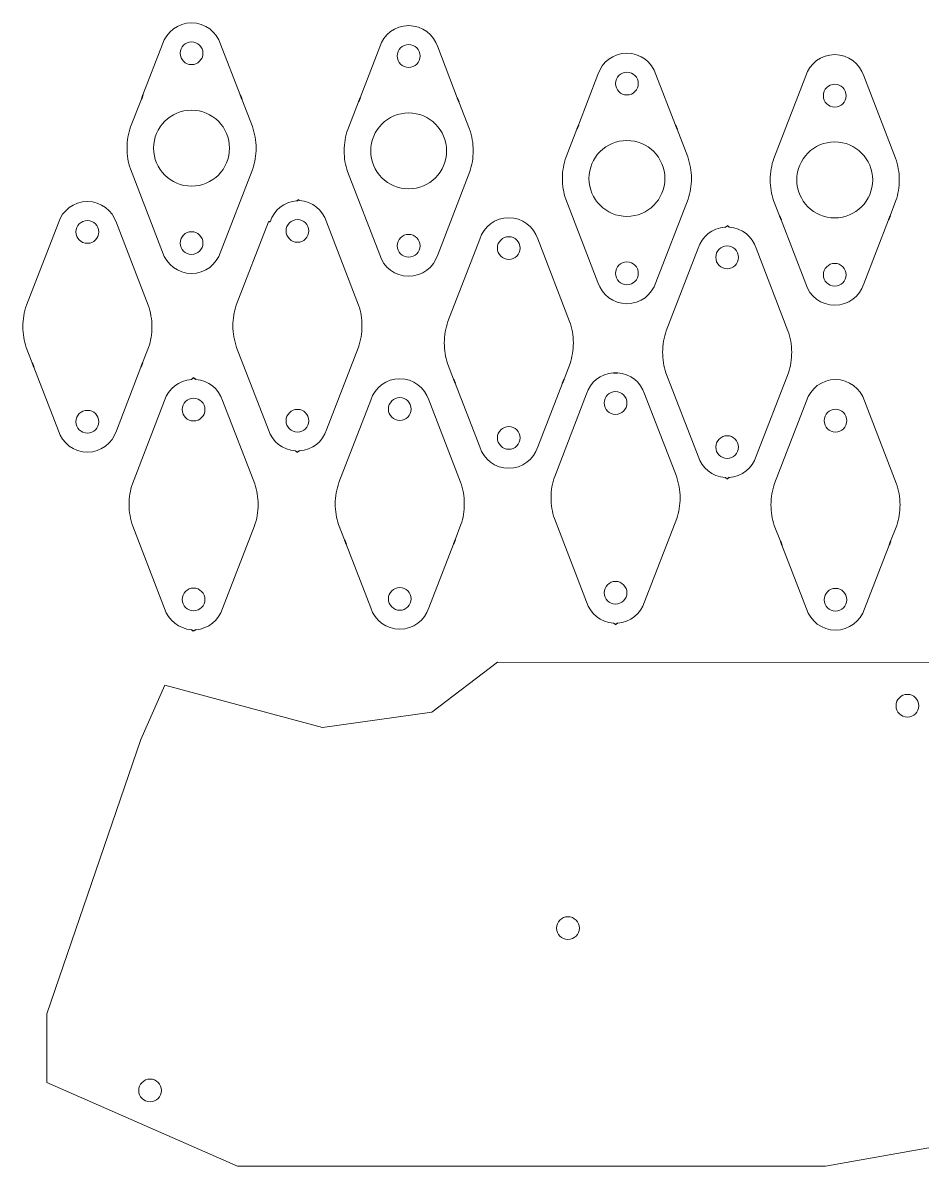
# Model space of a CAD drawing. Header units: inches. Extents: x 645 to 904, y 1204 to 1560.
# Drawn here: x 644.8 to 763.2, y 1407.3 to 1557.9 of the extents above; entities that cross this region are included whole.
import ezdxf

# ---------------------------------------------------------------- set-up
doc = ezdxf.new("R2010")
doc.units = ezdxf.units.IN
doc.header["$MEASUREMENT"] = 0
doc.layers.add('Layer 18', color=7, linetype='Continuous')
doc.layers.add('Layer 19', color=7, linetype='Continuous')

# ---------------------------------------------------------------- blocks, each defined once
blk = doc.blocks.new('block 64')
at = {"layer": 'Layer 19', "lineweight": 0}
blk.add_lwpolyline([(716.79, 1518.61), (712.59, 1529.46)], dxfattribs=at)
for points, knots in [([(712.59, 1529.46), (712.09, 1531.08), (710.57, 1532.26), (708.78, 1532.26), (706.98, 1532.26), (705.46, 1531.08), (704.96, 1529.45), (704.96, 1529.45), (700.76, 1518.59), (700.76, 1518.59), (700.45, 1517.7), (700.28, 1516.75), (700.28, 1515.76), (700.28, 1514.81), (700.43, 1513.9), (700.72, 1513.05), (700.72, 1513.05), (701.51, 1511.01), (701.51, 1511.01)], [0, 0, 0, 0, 1, 1, 1, 2, 2, 2, 3, 3, 3, 4, 4, 4, 5, 5, 5, 6, 6, 6, 6]), ([(707.28, 1528.26), (707.28, 1527.43), (707.95, 1526.76), (708.78, 1526.76), (709.6, 1526.76), (710.28, 1527.43), (710.28, 1528.26), (710.28, 1529.09), (709.6, 1529.76), (708.78, 1529.76), (707.95, 1529.76), (707.28, 1529.09), (707.28, 1528.26)], [0, 0, 0, 0, 1, 1, 1, 2, 2, 2, 3, 3, 3, 4, 4, 4, 4]), ([(716.79, 1518.61), (717.1, 1517.72), (717.28, 1516.76), (717.28, 1515.76), (717.28, 1514.81), (717.12, 1513.9), (716.84, 1513.05), (716.84, 1513.05), (716.05, 1511.01), (716.05, 1511.01)], [0, 0, 0, 0, 1, 1, 1, 2, 2, 2, 3, 3, 3, 3]), ([(701.72, 1510.46), (701.72, 1510.46), (704.96, 1502.07), (704.96, 1502.07), (705.46, 1500.44), (706.98, 1499.26), (708.78, 1499.26), (710.57, 1499.26), (712.09, 1500.44), (712.59, 1502.07), (712.59, 1502.07), (715.83, 1510.46), (715.83, 1510.46)], [0, 0, 0, 0, 1, 1, 1, 2, 2, 2, 3, 3, 3, 4, 4, 4, 4]), ([(710.28, 1503.26), (710.28, 1504.09), (709.6, 1504.76), (708.78, 1504.76), (707.95, 1504.76), (707.28, 1504.09), (707.28, 1503.26), (707.28, 1502.43), (707.95, 1501.76), (708.78, 1501.76), (709.6, 1501.76), (710.28, 1502.43), (710.28, 1503.26)], [0, 0, 0, 0, 1, 1, 1, 2, 2, 2, 3, 3, 3, 4, 4, 4, 4])]:
    blk.add_open_spline(points, degree=3, knots=knots, dxfattribs=at)
blk = doc.blocks.new('block 65')
at = {"layer": 'Layer 19', "lineweight": 0}
blk.add_lwpolyline([(661.28, 1520.74), (657.09, 1531.58)], dxfattribs=at)
for points, knots in [([(657.09, 1531.58), (656.58, 1533.21), (655.06, 1534.39), (653.27, 1534.39), (651.48, 1534.39), (649.96, 1533.21), (649.45, 1531.58), (649.45, 1531.58), (645.25, 1520.72), (645.25, 1520.72), (644.94, 1519.83), (644.77, 1518.88), (644.77, 1517.89), (644.77, 1516.94), (644.93, 1516.03), (645.21, 1515.18), (645.21, 1515.18), (646, 1513.14), (646, 1513.14)], [0, 0, 0, 0, 1, 1, 1, 2, 2, 2, 3, 3, 3, 4, 4, 4, 5, 5, 5, 6, 6, 6, 6]), ([(651.77, 1530.39), (651.77, 1529.56), (652.44, 1528.89), (653.27, 1528.89), (654.1, 1528.89), (654.77, 1529.56), (654.77, 1530.39), (654.77, 1531.22), (654.1, 1531.89), (653.27, 1531.89), (652.44, 1531.89), (651.77, 1531.22), (651.77, 1530.39)], [0, 0, 0, 0, 1, 1, 1, 2, 2, 2, 3, 3, 3, 4, 4, 4, 4]), ([(661.28, 1520.74), (661.6, 1519.85), (661.77, 1518.89), (661.77, 1517.89), (661.77, 1516.94), (661.62, 1516.03), (661.33, 1515.18), (661.33, 1515.18), (660.55, 1513.14), (660.55, 1513.14)], [0, 0, 0, 0, 1, 1, 1, 2, 2, 2, 3, 3, 3, 3]), ([(646.21, 1512.59), (646.21, 1512.59), (649.45, 1504.2), (649.45, 1504.2), (649.96, 1502.57), (651.48, 1501.39), (653.27, 1501.39), (655.06, 1501.39), (656.58, 1502.57), (657.09, 1504.19), (657.09, 1504.19), (660.33, 1512.59), (660.33, 1512.59)], [0, 0, 0, 0, 1, 1, 1, 2, 2, 2, 3, 3, 3, 4, 4, 4, 4]), ([(654.77, 1505.39), (654.77, 1506.22), (654.1, 1506.89), (653.27, 1506.89), (652.44, 1506.89), (651.77, 1506.22), (651.77, 1505.39), (651.77, 1504.56), (652.44, 1503.89), (653.27, 1503.89), (654.1, 1503.89), (654.77, 1504.56), (654.77, 1505.39)], [0, 0, 0, 0, 1, 1, 1, 2, 2, 2, 3, 3, 3, 4, 4, 4, 4])]:
    blk.add_open_spline(points, degree=3, knots=knots, dxfattribs=at)
blk = doc.blocks.new('block 66')
at = {"layer": 'Layer 19', "lineweight": 0}
blk.add_lwpolyline([(702.43, 1497.41), (698.24, 1508.26)], dxfattribs=at)
for points, knots in [([(698.24, 1508.26), (697.73, 1509.88), (696.21, 1511.06), (694.42, 1511.06), (692.63, 1511.06), (691.11, 1509.88), (690.6, 1508.25), (690.6, 1508.25), (686.4, 1497.39), (686.4, 1497.39), (686.09, 1496.5), (685.92, 1495.55), (685.92, 1494.56), (685.92, 1493.61), (686.08, 1492.7), (686.36, 1491.85), (686.36, 1491.85), (687.14, 1489.83), (687.14, 1489.83)], [0, 0, 0, 0, 1, 1, 1, 2, 2, 2, 3, 3, 3, 4, 4, 4, 5, 5, 5, 6, 6, 6, 6]), ([(692.92, 1507.06), (692.92, 1506.23), (693.59, 1505.56), (694.42, 1505.56), (695.25, 1505.56), (695.92, 1506.23), (695.92, 1507.06), (695.92, 1507.89), (695.25, 1508.56), (694.42, 1508.56), (693.59, 1508.56), (692.92, 1507.89), (692.92, 1507.06)], [0, 0, 0, 0, 1, 1, 1, 2, 2, 2, 3, 3, 3, 4, 4, 4, 4]), ([(702.43, 1497.41), (702.75, 1496.52), (702.92, 1495.56), (702.92, 1494.56), (702.92, 1493.61), (702.77, 1492.7), (702.48, 1491.85), (702.48, 1491.85), (701.7, 1489.83), (701.7, 1489.83)], [0, 0, 0, 0, 1, 1, 1, 2, 2, 2, 3, 3, 3, 3]), ([(687.36, 1489.28), (687.36, 1489.28), (690.6, 1480.87), (690.6, 1480.87), (691.11, 1479.24), (692.63, 1478.06), (694.42, 1478.06), (696.21, 1478.06), (697.73, 1479.24), (698.24, 1480.87), (698.24, 1480.87), (701.49, 1489.28), (701.49, 1489.28)], [0, 0, 0, 0, 1, 1, 1, 2, 2, 2, 3, 3, 3, 4, 4, 4, 4]), ([(695.92, 1482.06), (695.92, 1482.89), (695.25, 1483.56), (694.42, 1483.56), (693.59, 1483.56), (692.92, 1482.89), (692.92, 1482.06), (692.92, 1481.23), (693.59, 1480.56), (694.42, 1480.56), (695.25, 1480.56), (695.92, 1481.23), (695.92, 1482.06)], [0, 0, 0, 0, 1, 1, 1, 2, 2, 2, 3, 3, 3, 4, 4, 4, 4])]:
    blk.add_open_spline(points, degree=3, knots=knots, dxfattribs=at)
blk = doc.blocks.new('block 67')
at = {"layer": 'Layer 19', "lineweight": 0}
blk.add_lwpolyline([(759.73, 1540.09), (755.53, 1550.93)], dxfattribs=at)
for points, knots in [([(755.53, 1550.93), (755.02, 1552.56), (753.51, 1553.74), (751.71, 1553.74), (749.92, 1553.74), (748.4, 1552.56), (747.89, 1550.93), (747.89, 1550.93), (743.7, 1540.07), (743.7, 1540.07), (743.38, 1539.18), (743.21, 1538.23), (743.21, 1537.24), (743.21, 1536.29), (743.37, 1535.38), (743.65, 1534.53), (743.65, 1534.53), (744.43, 1532.52), (744.43, 1532.52)], [0, 0, 0, 0, 1, 1, 1, 2, 2, 2, 3, 3, 3, 4, 4, 4, 5, 5, 5, 6, 6, 6, 6]), ([(750.21, 1548.33), (750.21, 1547.5), (750.88, 1546.83), (751.71, 1546.83), (752.54, 1546.83), (753.21, 1547.5), (753.21, 1548.33), (753.21, 1549.16), (752.54, 1549.83), (751.71, 1549.83), (750.88, 1549.83), (750.21, 1549.16), (750.21, 1548.33)], [0, 0, 0, 0, 1, 1, 1, 2, 2, 2, 3, 3, 3, 4, 4, 4, 4]), ([(751.71, 1532.24), (748.95, 1532.24), (746.71, 1534.48), (746.71, 1537.24), (746.71, 1540), (748.95, 1542.24), (751.71, 1542.24), (754.48, 1542.24), (756.71, 1540), (756.71, 1537.24), (756.71, 1534.48), (754.48, 1532.24), (751.71, 1532.24)], [0, 0, 0, 0, 1, 1, 1, 2, 2, 2, 3, 3, 3, 4, 4, 4, 4]), ([(759.73, 1540.09), (760.04, 1539.2), (760.21, 1538.24), (760.21, 1537.24), (760.21, 1536.29), (760.06, 1535.38), (759.77, 1534.53), (759.77, 1534.53), (759, 1532.52), (759, 1532.52)], [0, 0, 0, 0, 1, 1, 1, 2, 2, 2, 3, 3, 3, 3]), ([(744.64, 1531.97), (744.64, 1531.97), (747.89, 1523.55), (747.89, 1523.55), (748.4, 1521.92), (749.92, 1520.74), (751.71, 1520.74), (753.51, 1520.74), (755.02, 1521.92), (755.53, 1523.54), (755.53, 1523.54), (758.78, 1531.97), (758.78, 1531.97)], [0, 0, 0, 0, 1, 1, 1, 2, 2, 2, 3, 3, 3, 4, 4, 4, 4]), ([(750.21, 1524.74), (750.21, 1523.91), (750.88, 1523.24), (751.71, 1523.24), (752.54, 1523.24), (753.21, 1523.91), (753.21, 1524.74), (753.21, 1525.57), (752.54, 1526.24), (751.71, 1526.24), (750.88, 1526.24), (750.21, 1525.57), (750.21, 1524.74)], [0, 0, 0, 0, 1, 1, 1, 2, 2, 2, 3, 3, 3, 4, 4, 4, 4])]:
    blk.add_open_spline(points, degree=3, knots=knots, dxfattribs=at)
blk = doc.blocks.new('block 68')
at = {"layer": 'Layer 19', "lineweight": 0}
for points in [[(677.12, 1531.72), (672.88, 1520.73)], [(672.93, 1515.18), (677.12, 1504.33)]]:
    blk.add_lwpolyline(points, dxfattribs=at)
for points in [[(680.87, 1534.5), (679.2, 1534.39), (677.81, 1533.25), (677.33, 1531.71)], [(680.67, 1501.54), (679, 1501.65), (677.61, 1502.79), (677.12, 1504.33)]]:
    blk.add_open_spline(points, degree=3, dxfattribs=at)
for points, knots in [([(681.22, 1501.54), (682.89, 1501.65), (684.28, 1502.79), (684.76, 1504.34), (684.76, 1504.34), (688.96, 1515.2), (688.96, 1515.2), (689.27, 1516.08), (689.44, 1517.03), (689.44, 1518.02), (689.44, 1518.97), (689.29, 1519.88), (689, 1520.73), (689, 1520.73), (684.76, 1531.71), (684.76, 1531.71), (684.28, 1533.26), (682.89, 1534.4), (681.22, 1534.51)], [0, 0, 0, 0, 1, 1, 1, 2, 2, 2, 3, 3, 3, 4, 4, 4, 5, 5, 5, 6, 6, 6, 6]), ([(682.44, 1530.53), (682.44, 1531.35), (681.77, 1532.02), (680.94, 1532.02), (680.12, 1532.02), (679.44, 1531.35), (679.44, 1530.53), (679.44, 1529.7), (680.12, 1529.02), (680.94, 1529.02), (681.77, 1529.02), (682.44, 1529.7), (682.44, 1530.53)], [0, 0, 0, 0, 1, 1, 1, 2, 2, 2, 3, 3, 3, 4, 4, 4, 4]), ([(672.88, 1520.73), (672.6, 1519.88), (672.44, 1518.97), (672.44, 1518.02), (672.44, 1517.03), (672.62, 1516.07), (672.93, 1515.18)], [0, 0, 0, 0, 1, 1, 1, 2, 2, 2, 2]), ([(682.44, 1505.52), (682.44, 1506.35), (681.77, 1507.02), (680.94, 1507.02), (680.12, 1507.02), (679.44, 1506.35), (679.44, 1505.52), (679.44, 1504.7), (680.12, 1504.02), (680.94, 1504.02), (681.77, 1504.02), (682.44, 1504.7), (682.44, 1505.52)], [0, 0, 0, 0, 1, 1, 1, 2, 2, 2, 3, 3, 3, 4, 4, 4, 4])]:
    blk.add_open_spline(points, degree=3, knots=knots, dxfattribs=at)
blk = doc.blocks.new('block 70')
at = {"layer": 'Layer 19', "lineweight": 0}
blk.add_lwpolyline([(699.41, 1527.37), (703.65, 1538.35)], dxfattribs=at)
for points, knots in [([(701.99, 1548.07), (701.99, 1548.07), (699.41, 1554.76), (699.41, 1554.76), (698.9, 1556.38), (697.38, 1557.56), (695.59, 1557.56), (693.79, 1557.56), (692.28, 1556.38), (691.77, 1554.75), (691.77, 1554.75), (689.19, 1548.07), (689.19, 1548.07)], [0, 0, 0, 0, 1, 1, 1, 2, 2, 2, 3, 3, 3, 4, 4, 4, 4]), ([(694.09, 1553.56), (694.09, 1552.73), (694.76, 1552.06), (695.59, 1552.06), (696.42, 1552.06), (697.09, 1552.73), (697.09, 1553.56), (697.09, 1554.39), (696.42, 1555.06), (695.59, 1555.06), (694.76, 1555.06), (694.09, 1554.39), (694.09, 1553.56)], [0, 0, 0, 0, 1, 1, 1, 2, 2, 2, 3, 3, 3, 4, 4, 4, 4]), ([(699.41, 1527.37), (698.9, 1525.74), (697.38, 1524.56), (695.59, 1524.56), (693.79, 1524.56), (692.28, 1525.74), (691.77, 1527.37), (691.77, 1527.37), (687.53, 1538.35), (687.53, 1538.35), (687.24, 1539.2), (687.09, 1540.11), (687.09, 1541.06), (687.09, 1542.05), (687.26, 1543), (687.57, 1543.89), (687.57, 1543.89), (688.97, 1547.52), (688.97, 1547.52)], [0, 0, 0, 0, 1, 1, 1, 2, 2, 2, 3, 3, 3, 4, 4, 4, 5, 5, 5, 6, 6, 6, 6]), ([(703.65, 1538.35), (703.93, 1539.2), (704.09, 1540.11), (704.09, 1541.06), (704.09, 1542.06), (703.92, 1543.02), (703.6, 1543.91), (703.6, 1543.91), (702.21, 1547.52), (702.21, 1547.52)], [0, 0, 0, 0, 1, 1, 1, 2, 2, 2, 3, 3, 3, 3]), ([(695.59, 1536.06), (692.83, 1536.06), (690.59, 1538.3), (690.59, 1541.06), (690.59, 1543.82), (692.83, 1546.06), (695.59, 1546.06), (698.35, 1546.06), (700.59, 1543.82), (700.59, 1541.06), (700.59, 1538.3), (698.35, 1536.06), (695.59, 1536.06)], [0, 0, 0, 0, 1, 1, 1, 2, 2, 2, 3, 3, 3, 4, 4, 4, 4]), ([(694.09, 1528.56), (694.09, 1527.73), (694.76, 1527.06), (695.59, 1527.06), (696.42, 1527.06), (697.09, 1527.73), (697.09, 1528.56), (697.09, 1529.39), (696.42, 1530.06), (695.59, 1530.06), (694.76, 1530.06), (694.09, 1529.39), (694.09, 1528.56)], [0, 0, 0, 0, 1, 1, 1, 2, 2, 2, 3, 3, 3, 4, 4, 4, 4])]:
    blk.add_open_spline(points, degree=3, knots=knots, dxfattribs=at)
blk = doc.blocks.new('block 71')
at = {"layer": 'Layer 19', "lineweight": 0}
blk.add_lwpolyline([(670.81, 1527.73), (675.05, 1538.71)], dxfattribs=at)
for points, knots in [([(673.39, 1548.44), (673.39, 1548.44), (670.81, 1555.12), (670.81, 1555.12), (670.3, 1556.74), (668.78, 1557.92), (666.99, 1557.92), (665.19, 1557.92), (663.67, 1556.74), (663.17, 1555.11), (663.17, 1555.11), (660.59, 1548.44), (660.59, 1548.44)], [0, 0, 0, 0, 1, 1, 1, 2, 2, 2, 3, 3, 3, 4, 4, 4, 4]), ([(665.49, 1553.92), (665.49, 1553.09), (666.16, 1552.42), (666.99, 1552.42), (667.82, 1552.42), (668.49, 1553.09), (668.49, 1553.92), (668.49, 1554.75), (667.82, 1555.42), (666.99, 1555.42), (666.16, 1555.42), (665.49, 1554.75), (665.49, 1553.92)], [0, 0, 0, 0, 1, 1, 1, 2, 2, 2, 3, 3, 3, 4, 4, 4, 4]), ([(670.81, 1527.73), (670.3, 1526.1), (668.78, 1524.92), (666.99, 1524.92), (665.19, 1524.92), (663.67, 1526.1), (663.17, 1527.73), (663.17, 1527.73), (658.93, 1538.71), (658.93, 1538.71), (658.64, 1539.56), (658.49, 1540.48), (658.49, 1541.42), (658.49, 1542.41), (658.66, 1543.37), (658.97, 1544.25), (658.97, 1544.25), (660.38, 1547.89), (660.38, 1547.89)], [0, 0, 0, 0, 1, 1, 1, 2, 2, 2, 3, 3, 3, 4, 4, 4, 5, 5, 5, 6, 6, 6, 6]), ([(675.05, 1538.71), (675.33, 1539.56), (675.49, 1540.48), (675.49, 1541.42), (675.49, 1542.42), (675.32, 1543.38), (675, 1544.27), (675, 1544.27), (673.6, 1547.89), (673.6, 1547.89)], [0, 0, 0, 0, 1, 1, 1, 2, 2, 2, 3, 3, 3, 3]), ([(666.99, 1536.42), (664.23, 1536.42), (661.99, 1538.66), (661.99, 1541.42), (661.99, 1544.18), (664.23, 1546.42), (666.99, 1546.42), (669.75, 1546.42), (671.99, 1544.18), (671.99, 1541.42), (671.99, 1538.66), (669.75, 1536.42), (666.99, 1536.42)], [0, 0, 0, 0, 1, 1, 1, 2, 2, 2, 3, 3, 3, 4, 4, 4, 4]), ([(665.49, 1528.92), (665.49, 1528.09), (666.16, 1527.42), (666.99, 1527.42), (667.82, 1527.42), (668.49, 1528.09), (668.49, 1528.92), (668.49, 1529.75), (667.82, 1530.42), (666.99, 1530.42), (666.16, 1530.42), (665.49, 1529.75), (665.49, 1528.92)], [0, 0, 0, 0, 1, 1, 1, 2, 2, 2, 3, 3, 3, 4, 4, 4, 4])]:
    blk.add_open_spline(points, degree=3, knots=knots, dxfattribs=at)
blk = doc.blocks.new('block 72')
at = {"layer": 'Layer 19', "lineweight": 0}
blk.add_lwpolyline([(728.15, 1523.73), (732.4, 1534.72)], dxfattribs=at)
for points, knots in [([(730.73, 1544.46), (730.73, 1544.46), (728.15, 1551.12), (728.15, 1551.12), (727.65, 1552.75), (726.13, 1553.93), (724.34, 1553.93), (722.54, 1553.93), (721.02, 1552.75), (720.52, 1551.12), (720.52, 1551.12), (717.94, 1544.46), (717.94, 1544.46)], [0, 0, 0, 0, 1, 1, 1, 2, 2, 2, 3, 3, 3, 4, 4, 4, 4]), ([(722.84, 1549.93), (722.84, 1549.1), (723.51, 1548.43), (724.34, 1548.43), (725.16, 1548.43), (725.84, 1549.1), (725.84, 1549.93), (725.84, 1550.76), (725.16, 1551.43), (724.34, 1551.43), (723.51, 1551.43), (722.84, 1550.76), (722.84, 1549.93)], [0, 0, 0, 0, 1, 1, 1, 2, 2, 2, 3, 3, 3, 4, 4, 4, 4]), ([(728.15, 1523.73), (727.65, 1522.11), (726.13, 1520.93), (724.34, 1520.93), (722.54, 1520.93), (721.02, 1522.11), (720.52, 1523.74), (720.52, 1523.74), (716.28, 1534.72), (716.28, 1534.72), (715.99, 1535.57), (715.84, 1536.48), (715.84, 1537.43), (715.84, 1538.42), (716.01, 1539.37), (716.32, 1540.26), (716.32, 1540.26), (717.73, 1543.91), (717.73, 1543.91)], [0, 0, 0, 0, 1, 1, 1, 2, 2, 2, 3, 3, 3, 4, 4, 4, 5, 5, 5, 6, 6, 6, 6]), ([(732.4, 1534.72), (732.68, 1535.57), (732.84, 1536.48), (732.84, 1537.43), (732.84, 1538.43), (732.66, 1539.38), (732.35, 1540.27), (732.35, 1540.27), (730.94, 1543.91), (730.94, 1543.91)], [0, 0, 0, 0, 1, 1, 1, 2, 2, 2, 3, 3, 3, 3]), ([(724.34, 1532.43), (721.57, 1532.43), (719.34, 1534.67), (719.34, 1537.43), (719.34, 1540.19), (721.57, 1542.43), (724.34, 1542.43), (727.1, 1542.43), (729.34, 1540.19), (729.34, 1537.43), (729.34, 1534.67), (727.1, 1532.43), (724.34, 1532.43)], [0, 0, 0, 0, 1, 1, 1, 2, 2, 2, 3, 3, 3, 4, 4, 4, 4]), ([(722.84, 1524.93), (722.84, 1524.1), (723.51, 1523.43), (724.34, 1523.43), (725.16, 1523.43), (725.84, 1524.1), (725.84, 1524.93), (725.84, 1525.76), (725.16, 1526.43), (724.34, 1526.43), (723.51, 1526.43), (722.84, 1525.76), (722.84, 1524.93)], [0, 0, 0, 0, 1, 1, 1, 2, 2, 2, 3, 3, 3, 4, 4, 4, 4])]:
    blk.add_open_spline(points, degree=3, knots=knots, dxfattribs=at)

msp = doc.modelspace()

# ---------------------------------------------------------------- linework, layer by layer
for p, q in [((660.59, 1548.44), (660.38, 1547.89)), ((673.39, 1548.44), (673.6, 1547.89)), ((689.19, 1548.07), (688.97, 1547.52)), ((701.99, 1548.07), (702.21, 1547.52)), ((717.94, 1544.46), (717.73, 1543.91)), ((730.73, 1544.46), (730.94, 1543.91)), ((680.87, 1534.5), (681.02, 1534.62)), ((681.22, 1534.51), (681.02, 1534.62)), ((677.33, 1531.71), (677.12, 1531.72)), ((744.43, 1532.52), (744.64, 1531.97)), ((759, 1532.52), (758.78, 1531.97)), ((737.26, 1531.03), (737.57, 1531.21)), ((737.81, 1531.03), (737.57, 1531.21)), ((646, 1513.14), (646.21, 1512.59)), ((660.55, 1513.14), (660.33, 1512.59)), ((722.56, 1511.85), (723.11, 1511.85)), ((666.99, 1510.97), (667.22, 1511.16)), ((667.54, 1510.97), (667.22, 1511.16)), ((701.51, 1511.01), (701.72, 1510.46)), ((701.72, 1510.46), (701.72, 1510.46)), ((715.83, 1510.46), (716.05, 1511.01)), ((680.67, 1501.54), (680.93, 1501.36)), ((681.22, 1501.54), (680.93, 1501.36)), ((737.26, 1498.05), (737.58, 1497.88)), ((737.81, 1498.05), (737.58, 1497.88)), ((687.14, 1489.83), (687.36, 1489.28)), ((701.7, 1489.83), (701.49, 1489.28)), ((744.55, 1489.67), (744.76, 1489.12)), ((759.07, 1489.67), (758.86, 1489.12)), ((722.56, 1478.87), (722.89, 1478.7)), ((723.11, 1478.87), (722.89, 1478.7)), ((667.22, 1477.81), (666.99, 1478)), ((667.54, 1478), (667.22, 1477.81))]:
    msp.add_line(p, q)
at = {"layer": 'Layer 18', "lineweight": 0}
msp.add_lwpolyline([(673.05, 1407.34), (647.93, 1418.38), (647.93, 1427.41), (660.31, 1463.55), (663.45, 1470.7), (684.25, 1465.1), (698.65, 1467.13), (707.29, 1473.7), (775.48, 1473.64), (857.85, 1458.1), (857.85, 1413.72), (785.37, 1413.51), (750.48, 1407.34)], dxfattribs=at)
for points in [[(762.78, 1467.98), (762.78, 1467.15), (762.11, 1466.48), (761.28, 1466.48), (760.45, 1466.48), (759.78, 1467.15), (759.78, 1467.98), (759.78, 1468.81), (760.45, 1469.48), (761.28, 1469.48), (762.11, 1469.48), (762.78, 1468.81), (762.78, 1467.98)], [(718.07, 1438.69), (718.07, 1437.86), (717.4, 1437.19), (716.57, 1437.19), (715.74, 1437.19), (715.07, 1437.86), (715.07, 1438.69), (715.07, 1439.52), (715.74, 1440.19), (716.57, 1440.19), (717.4, 1440.19), (718.07, 1439.52), (718.07, 1438.69)], [(663.03, 1417.31), (663.03, 1416.48), (662.36, 1415.81), (661.53, 1415.81), (660.7, 1415.81), (660.03, 1416.48), (660.03, 1417.31), (660.03, 1418.14), (660.7, 1418.81), (661.53, 1418.81), (662.36, 1418.81), (663.03, 1418.14), (663.03, 1417.31)]]:
    msp.add_open_spline(points, degree=3, knots=[0, 0, 0, 0, 1, 1, 1, 2, 2, 2, 3, 3, 3, 4, 4, 4, 4], dxfattribs=at)
at = {"layer": 'Layer 19', "lineweight": 0}
for points in [[(745.55, 1517.38), (741.36, 1528.23)], [(741.36, 1500.84), (745.6, 1511.83)], [(730.85, 1498.2), (726.66, 1509.05)], [(659.2, 1497.2), (663.44, 1508.18)], [(726.66, 1481.66), (730.9, 1492.65)], [(659.25, 1491.64), (663.44, 1480.79)], [(673.05, 1407.34), (750.48, 1407.34)]]:
    msp.add_lwpolyline(points, dxfattribs=at)
for points, knots in [([(737.26, 1531.03), (735.59, 1530.91), (734.2, 1529.77), (733.72, 1528.23), (733.72, 1528.23), (729.52, 1517.36), (729.52, 1517.36), (729.21, 1516.48), (729.04, 1515.53), (729.04, 1514.54), (729.04, 1513.59), (729.19, 1512.68), (729.48, 1511.83), (729.48, 1511.83), (733.72, 1500.85), (733.72, 1500.85), (734.2, 1499.3), (735.59, 1498.16), (737.26, 1498.05)], [0, 0, 0, 0, 1, 1, 1, 2, 2, 2, 3, 3, 3, 4, 4, 4, 5, 5, 5, 6, 6, 6, 6]), ([(736.04, 1527.04), (736.04, 1526.21), (736.71, 1525.54), (737.54, 1525.54), (738.37, 1525.54), (739.04, 1526.21), (739.04, 1527.04), (739.04, 1527.87), (738.37, 1528.54), (737.54, 1528.54), (736.71, 1528.54), (736.04, 1527.87), (736.04, 1527.04)], [0, 0, 0, 0, 1, 1, 1, 2, 2, 2, 3, 3, 3, 4, 4, 4, 4]), ([(745.6, 1511.83), (745.88, 1512.68), (746.04, 1513.59), (746.04, 1514.54), (746.04, 1515.53), (745.87, 1516.49), (745.55, 1517.38)], [0, 0, 0, 0, 1, 1, 1, 2, 2, 2, 2]), ([(722.56, 1511.85), (720.89, 1511.73), (719.5, 1510.59), (719.02, 1509.05), (719.02, 1509.05), (714.82, 1498.18), (714.82, 1498.18), (714.51, 1497.3), (714.34, 1496.35), (714.34, 1495.36), (714.34, 1494.41), (714.49, 1493.5), (714.78, 1492.65), (714.78, 1492.65), (719.02, 1481.67), (719.02, 1481.67), (719.5, 1480.12), (720.89, 1478.98), (722.56, 1478.87)], [0, 0, 0, 0, 1, 1, 1, 2, 2, 2, 3, 3, 3, 4, 4, 4, 5, 5, 5, 6, 6, 6, 6]), ([(667.54, 1478), (669.21, 1478.11), (670.6, 1479.25), (671.08, 1480.8), (671.08, 1480.8), (675.28, 1491.66), (675.28, 1491.66), (675.59, 1492.54), (675.76, 1493.49), (675.76, 1494.49), (675.76, 1495.43), (675.61, 1496.34), (675.32, 1497.2), (675.32, 1497.2), (671.08, 1508.17), (671.08, 1508.17), (670.6, 1509.72), (669.21, 1510.86), (667.54, 1510.97)], [0, 0, 0, 0, 1, 1, 1, 2, 2, 2, 3, 3, 3, 4, 4, 4, 5, 5, 5, 6, 6, 6, 6]), ([(759.07, 1489.67), (759.07, 1489.67), (759.87, 1491.73), (759.87, 1491.73), (760.15, 1492.58), (760.31, 1493.5), (760.31, 1494.44), (760.31, 1495.44), (760.14, 1496.4), (759.82, 1497.29), (759.82, 1497.29), (755.63, 1508.14), (755.63, 1508.14), (755.12, 1509.76), (753.6, 1510.94), (751.81, 1510.94), (750.01, 1510.94), (748.5, 1509.76), (747.99, 1508.13), (747.99, 1508.13), (743.79, 1497.27), (743.79, 1497.27), (743.48, 1496.39), (743.31, 1495.43), (743.31, 1494.44), (743.31, 1493.5), (743.46, 1492.58), (743.75, 1491.73), (743.75, 1491.73), (744.55, 1489.67), (744.55, 1489.67)], [0, 0, 0, 0, 1, 1, 1, 2, 2, 2, 3, 3, 3, 4, 4, 4, 5, 5, 5, 6, 6, 6, 7, 7, 7, 8, 8, 8, 9, 9, 9, 10, 10, 10, 10]), ([(721.34, 1507.86), (721.34, 1507.03), (722.01, 1506.36), (722.84, 1506.36), (723.66, 1506.36), (724.34, 1507.03), (724.34, 1507.86), (724.34, 1508.69), (723.66, 1509.36), (722.84, 1509.36), (722.01, 1509.36), (721.34, 1508.69), (721.34, 1507.86)], [0, 0, 0, 0, 1, 1, 1, 2, 2, 2, 3, 3, 3, 4, 4, 4, 4]), ([(668.76, 1506.99), (668.76, 1507.81), (668.09, 1508.48), (667.26, 1508.48), (666.43, 1508.48), (665.76, 1507.81), (665.76, 1506.99), (665.76, 1506.16), (666.43, 1505.49), (667.26, 1505.49), (668.09, 1505.49), (668.76, 1506.16), (668.76, 1506.99)], [0, 0, 0, 0, 1, 1, 1, 2, 2, 2, 3, 3, 3, 4, 4, 4, 4]), ([(750.31, 1505.53), (750.31, 1504.7), (750.98, 1504.03), (751.81, 1504.03), (752.64, 1504.03), (753.31, 1504.7), (753.31, 1505.53), (753.31, 1506.36), (752.64, 1507.03), (751.81, 1507.03), (750.98, 1507.03), (750.31, 1506.36), (750.31, 1505.53)], [0, 0, 0, 0, 1, 1, 1, 2, 2, 2, 3, 3, 3, 4, 4, 4, 4]), ([(736.04, 1502.04), (736.04, 1501.21), (736.71, 1500.54), (737.54, 1500.54), (738.37, 1500.54), (739.04, 1501.21), (739.04, 1502.04), (739.04, 1502.87), (738.37, 1503.54), (737.54, 1503.54), (736.71, 1503.54), (736.04, 1502.87), (736.04, 1502.04)], [0, 0, 0, 0, 1, 1, 1, 2, 2, 2, 3, 3, 3, 4, 4, 4, 4]), ([(659.2, 1497.2), (658.92, 1496.34), (658.76, 1495.43), (658.76, 1494.49), (658.76, 1493.49), (658.93, 1492.53), (659.25, 1491.64)], [0, 0, 0, 0, 1, 1, 1, 2, 2, 2, 2]), ([(730.9, 1492.65), (731.18, 1493.5), (731.34, 1494.41), (731.34, 1495.36), (731.34, 1496.36), (731.16, 1497.31), (730.85, 1498.2)], [0, 0, 0, 0, 1, 1, 1, 2, 2, 2, 2]), ([(744.76, 1489.12), (744.76, 1489.12), (747.99, 1480.75), (747.99, 1480.75), (748.5, 1479.13), (750.01, 1477.94), (751.81, 1477.94), (753.6, 1477.94), (755.12, 1479.12), (755.63, 1480.75), (755.63, 1480.75), (758.86, 1489.12), (758.86, 1489.12)], [0, 0, 0, 0, 1, 1, 1, 2, 2, 2, 3, 3, 3, 4, 4, 4, 4]), ([(668.76, 1481.98), (668.76, 1482.81), (668.09, 1483.48), (667.26, 1483.48), (666.43, 1483.48), (665.76, 1482.81), (665.76, 1481.98), (665.76, 1481.16), (666.43, 1480.48), (667.26, 1480.48), (668.09, 1480.48), (668.76, 1481.16), (668.76, 1481.98)], [0, 0, 0, 0, 1, 1, 1, 2, 2, 2, 3, 3, 3, 4, 4, 4, 4]), ([(721.34, 1482.86), (721.34, 1482.03), (722.01, 1481.36), (722.84, 1481.36), (723.66, 1481.36), (724.34, 1482.03), (724.34, 1482.86), (724.34, 1483.69), (723.66, 1484.36), (722.84, 1484.36), (722.01, 1484.36), (721.34, 1483.69), (721.34, 1482.86)], [0, 0, 0, 0, 1, 1, 1, 2, 2, 2, 3, 3, 3, 4, 4, 4, 4]), ([(750.31, 1481.94), (750.31, 1481.12), (750.98, 1480.44), (751.81, 1480.44), (752.64, 1480.44), (753.31, 1481.12), (753.31, 1481.94), (753.31, 1482.77), (752.64, 1483.44), (751.81, 1483.44), (750.98, 1483.44), (750.31, 1482.77), (750.31, 1481.94)], [0, 0, 0, 0, 1, 1, 1, 2, 2, 2, 3, 3, 3, 4, 4, 4, 4])]:
    msp.add_open_spline(points, degree=3, knots=knots, dxfattribs=at)
for points in [[(737.81, 1531.03), (739.48, 1530.91), (740.88, 1529.77), (741.36, 1528.23)], [(723.11, 1511.85), (724.78, 1511.73), (726.17, 1510.59), (726.66, 1509.05)], [(666.99, 1510.97), (665.32, 1510.86), (663.93, 1509.72), (663.44, 1508.18)], [(737.81, 1498.05), (739.48, 1498.16), (740.88, 1499.3), (741.36, 1500.84)], [(666.99, 1478), (665.32, 1478.11), (663.93, 1479.25), (663.44, 1480.79)], [(723.11, 1478.87), (724.78, 1478.98), (726.17, 1480.12), (726.66, 1481.66)]]:
    msp.add_open_spline(points, degree=3, dxfattribs=at)

# ---------------------------------------------------------------- block references
at = {"layer": 'Layer 19'}
for name in ['block 71', 'block 70', 'block 72', 'block 67', 'block 68', 'block 65', 'block 64', 'block 66']:
    msp.add_blockref(name, (0, 0), dxfattribs=at)

doc.saveas('drawing.dxf')
